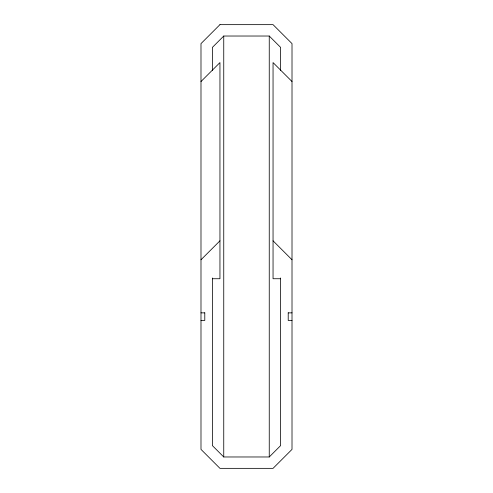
<?xml version="1.0" encoding="UTF-8"?>
<svg xmlns="http://www.w3.org/2000/svg" width="493" height="493" viewBox="0 0 493 493"><rect width="100%" height="100%" fill="white"/><g stroke="black" fill="none" stroke-linecap="round" stroke-linejoin="round"><path stroke-width="0.74" d="M280.628 70.511L280.628 47.402L269.252 36.026L223.748 36.026L212.372 47.402L212.372 70.511M200.99 81.536L219.952 62.574L219.952 278.736L212.372 278.736M200.99 259.774L219.952 240.812M212.372 277.978L212.372 445.598L223.748 456.974L269.252 456.974L280.628 445.598L280.628 277.978M280.628 278.736L273.048 278.736L273.048 62.574L292.01 81.536M200.99 312.864L204.786 312.864M288.214 312.864L292.01 312.864M200.99 320.45L204.786 320.45L204.786 312.765M292.01 320.45L288.214 320.45L288.214 312.765M273.048 240.812L292.01 259.774M269.252 36.026L269.252 456.974M223.748 36.026L223.748 456.974M219.952 24.65L200.99 43.612L200.99 449.388L219.952 468.35L273.048 468.35L292.01 449.388L292.01 43.612L273.048 24.65L219.952 24.65"/></g></svg>
